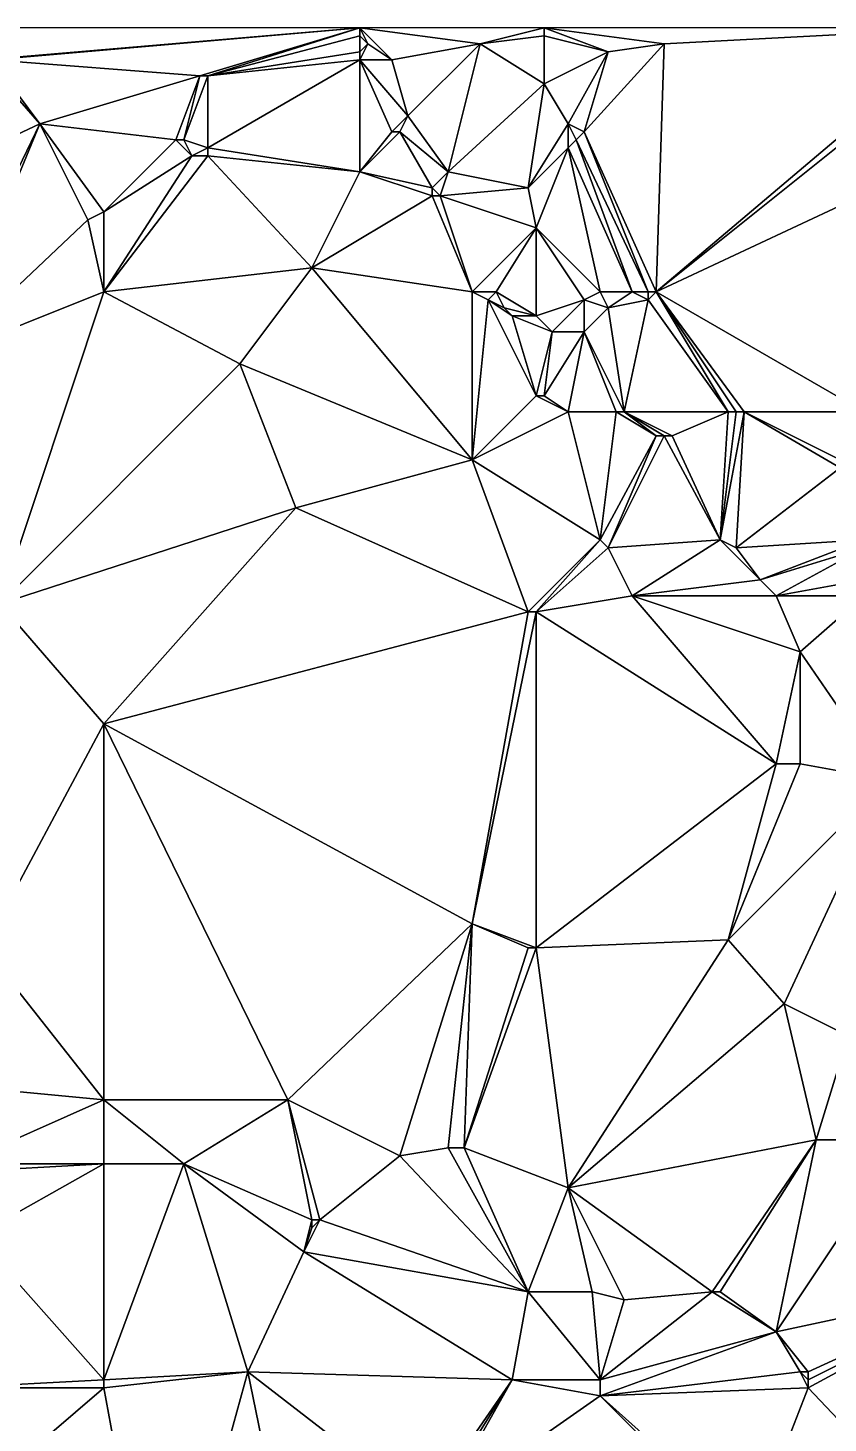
# Model space of a CAD drawing. Extents: x 2679276 to 2679656, y 1246784 to 1247152.
# Drawn here: x 2679405.5 to 2679455.5, y 1247064.5 to 1247151.8 of the extents above; entities that cross this region are included whole.
import ezdxf

# ---------------------------------------------------------------- set-up
doc = ezdxf.new("R2010")
doc.units = 0

msp = doc.modelspace()

# ---------------------------------------------------------------- linework, layer by layer
for points in [[(2679376.25, 1247151.75, 440.033), (2679402.75, 1247149.75, 440.264), (2679426.25, 1247151.75, 439.524)], [(2679403.25, 1247149.75, 440.259), (2679426.25, 1247151.75, 439.524), (2679402.75, 1247149.75, 440.264)], [(2679416.25, 1247148.75, 439.278), (2679426.25, 1247151.75, 439.524), (2679403.25, 1247149.75, 440.259)], [(2679416.25, 1247148.75, 439.278), (2679416.75, 1247148.75, 439.252), (2679426.25, 1247151.75, 439.524)], [(2679426.25, 1247151.25, 439.588), (2679426.25, 1247151.75, 439.524), (2679416.75, 1247148.75, 439.252)], [(2679426.25, 1247150.25, 439.653), (2679426.25, 1247151.25, 439.588), (2679416.75, 1247148.75, 439.252)], [(2679428.25, 1247149.75, 439.363), (2679433.75, 1247150.75, 437.28), (2679426.25, 1247151.75, 439.524)], [(2679426.75, 1247150.75, 439.598), (2679428.25, 1247149.75, 439.363), (2679426.25, 1247151.75, 439.524)], [(2679437.75, 1247151.75, 436.412), (2679426.25, 1247151.75, 439.524), (2679433.75, 1247150.75, 437.28)], [(2679426.25, 1247151.25, 439.588), (2679426.75, 1247150.75, 439.598), (2679426.25, 1247151.75, 439.524)], [(2679426.25, 1247151.25, 439.588), (2679426.25, 1247150.25, 439.653), (2679426.75, 1247150.75, 439.598)], [(2679437.75, 1247151.25, 436.395), (2679437.75, 1247151.75, 436.412), (2679433.75, 1247150.75, 437.28)], [(2679437.75, 1247151.25, 436.395), (2679433.75, 1247150.75, 437.28), (2679437.75, 1247148.25, 436.306)], [(2679437.75, 1247151.75, 436.412), (2679445.25, 1247150.75, 436.15), (2679464.25, 1247151.75, 435.903)], [(2679445.25, 1247150.75, 436.15), (2679437.75, 1247151.75, 436.412), (2679441.75, 1247150.25, 436.124)], [(2679437.75, 1247151.25, 436.395), (2679441.75, 1247150.25, 436.124), (2679437.75, 1247151.75, 436.412)], [(2679441.75, 1247150.25, 436.124), (2679437.75, 1247151.25, 436.395), (2679437.75, 1247148.25, 436.306)], [(2679464.25, 1247151.75, 435.903), (2679444.75, 1247135.25, 436.821), (2679464.75, 1247151.25, 435.91)], [(2679445.25, 1247150.75, 436.15), (2679444.75, 1247135.25, 436.821), (2679464.25, 1247151.75, 435.903)], [(2679468.25, 1247146.25, 436.079), (2679464.75, 1247151.25, 435.91), (2679444.75, 1247135.25, 436.821)], [(2679426.25, 1247149.75, 439.655), (2679426.25, 1247150.25, 439.653), (2679416.75, 1247148.75, 439.252)], [(2679428.25, 1247149.75, 439.363), (2679426.75, 1247150.75, 439.598), (2679426.25, 1247149.75, 439.655)], [(2679426.25, 1247150.25, 439.653), (2679426.25, 1247149.75, 439.655), (2679426.75, 1247150.75, 439.598)], [(2679433.75, 1247150.75, 437.28), (2679428.25, 1247149.75, 439.363), (2679429.25, 1247146.25, 438.874)], [(2679433.75, 1247150.75, 437.28), (2679429.25, 1247146.25, 438.874), (2679431.75, 1247142.75, 438.892)], [(2679437.75, 1247148.25, 436.306), (2679433.75, 1247150.75, 437.28), (2679431.75, 1247142.75, 438.892)], [(2679437.75, 1247148.25, 436.306), (2679439.25, 1247145.75, 436.459), (2679441.75, 1247150.25, 436.124)], [(2679440.25, 1247145.25, 436.481), (2679441.75, 1247150.25, 436.124), (2679439.25, 1247145.75, 436.459)], [(2679441.75, 1247150.25, 436.124), (2679440.25, 1247145.25, 436.481), (2679445.25, 1247150.75, 436.15)], [(2679444.75, 1247135.25, 436.821), (2679445.25, 1247150.75, 436.15), (2679440.25, 1247145.25, 436.481)], [(2679389.25, 1247137.75, 440.352), (2679406.25, 1247145.75, 440.239), (2679402.75, 1247149.75, 440.264)], [(2679403.25, 1247149.75, 440.259), (2679402.75, 1247149.75, 440.264), (2679406.25, 1247145.75, 440.239)], [(2679416.25, 1247148.75, 439.278), (2679403.25, 1247149.75, 440.259), (2679406.25, 1247145.75, 440.239)], [(2679416.75, 1247148.75, 439.252), (2679416.75, 1247144.25, 439.409), (2679426.25, 1247149.75, 439.655)], [(2679426.25, 1247142.75, 439.227), (2679426.25, 1247149.75, 439.655), (2679416.75, 1247144.25, 439.409)], [(2679428.25, 1247149.75, 439.363), (2679426.25, 1247149.75, 439.655), (2679429.25, 1247146.25, 438.874)], [(2679426.25, 1247149.75, 439.655), (2679426.25, 1247142.75, 439.227), (2679428.25, 1247145.25, 439.07)], [(2679428.25, 1247145.25, 439.07), (2679429.25, 1247146.25, 438.874), (2679426.25, 1247149.75, 439.655)], [(2679406.25, 1247145.75, 440.239), (2679414.75, 1247144.75, 439.378), (2679416.25, 1247148.75, 439.278)], [(2679415.25, 1247144.75, 439.374), (2679416.25, 1247148.75, 439.278), (2679414.75, 1247144.75, 439.378)], [(2679416.75, 1247148.75, 439.252), (2679415.25, 1247144.75, 439.374), (2679416.75, 1247144.25, 439.409)], [(2679416.25, 1247148.75, 439.278), (2679415.25, 1247144.75, 439.374), (2679416.75, 1247148.75, 439.252)], [(2679437.75, 1247148.25, 436.306), (2679431.75, 1247142.75, 438.892), (2679436.75, 1247141.75, 437.93)], [(2679437.75, 1247148.25, 436.306), (2679436.75, 1247141.75, 437.93), (2679439.25, 1247145.75, 436.459)], [(2679389.25, 1247137.75, 440.352), (2679399.25, 1247131.25, 440.12), (2679406.25, 1247145.75, 440.239)], [(2679399.25, 1247131.25, 440.12), (2679400.25, 1247131.25, 440.069), (2679406.25, 1247145.75, 440.239)], [(2679409.25, 1247139.75, 440.251), (2679406.25, 1247145.75, 440.239), (2679400.25, 1247131.25, 440.069)], [(2679406.25, 1247145.75, 440.239), (2679410.25, 1247140.25, 440.189), (2679414.75, 1247144.75, 439.378)], [(2679410.25, 1247140.25, 440.189), (2679406.25, 1247145.75, 440.239), (2679409.25, 1247139.75, 440.251)], [(2679428.75, 1247145.25, 439.001), (2679429.25, 1247146.25, 438.874), (2679428.25, 1247145.25, 439.07)], [(2679428.75, 1247145.25, 439.001), (2679431.75, 1247142.75, 438.892), (2679429.25, 1247146.25, 438.874)], [(2679439.25, 1247144.25, 436.724), (2679439.25, 1247145.75, 436.459), (2679436.75, 1247141.75, 437.93)], [(2679439.75, 1247144.75, 436.584), (2679439.25, 1247145.75, 436.459), (2679439.25, 1247144.25, 436.724)], [(2679439.75, 1247144.75, 436.584), (2679440.25, 1247145.25, 436.481), (2679439.25, 1247145.75, 436.459)], [(2679457.75, 1247127.75, 436.472), (2679468.25, 1247146.25, 436.079), (2679444.75, 1247135.25, 436.821)], [(2679426.25, 1247142.75, 439.227), (2679428.75, 1247145.25, 439.001), (2679428.25, 1247145.25, 439.07)], [(2679426.25, 1247142.75, 439.227), (2679430.75, 1247141.75, 439.148), (2679428.75, 1247145.25, 439.001)], [(2679431.75, 1247142.75, 438.892), (2679428.75, 1247145.25, 439.001), (2679430.75, 1247141.75, 439.148)], [(2679440.25, 1247145.25, 436.481), (2679439.75, 1247144.75, 436.584), (2679444.25, 1247135.25, 436.904)], [(2679444.25, 1247135.25, 436.904), (2679444.75, 1247135.25, 436.821), (2679440.25, 1247145.25, 436.481)], [(2679410.25, 1247140.25, 440.189), (2679415.75, 1247143.75, 439.43), (2679414.75, 1247144.75, 439.378)], [(2679415.25, 1247144.75, 439.374), (2679414.75, 1247144.75, 439.378), (2679415.75, 1247143.75, 439.43)], [(2679415.25, 1247144.75, 439.374), (2679415.75, 1247143.75, 439.43), (2679416.75, 1247144.25, 439.409)], [(2679416.75, 1247143.75, 439.434), (2679416.75, 1247144.25, 439.409), (2679415.75, 1247143.75, 439.43)], [(2679416.75, 1247143.75, 439.434), (2679426.25, 1247142.75, 439.227), (2679416.75, 1247144.25, 439.409)], [(2679436.75, 1247141.75, 437.93), (2679437.25, 1247139.25, 438.107), (2679439.25, 1247144.25, 436.724)], [(2679437.25, 1247139.25, 438.107), (2679441.25, 1247135.25, 437.534), (2679439.25, 1247144.25, 436.724)], [(2679439.25, 1247144.25, 436.724), (2679443.25, 1247135.25, 437.096), (2679439.75, 1247144.75, 436.584)], [(2679443.25, 1247135.25, 437.096), (2679439.25, 1247144.25, 436.724), (2679441.25, 1247135.25, 437.534)], [(2679443.25, 1247135.25, 437.096), (2679444.25, 1247135.25, 436.904), (2679439.75, 1247144.75, 436.584)], [(2679423.25, 1247136.75, 439.266), (2679416.75, 1247143.75, 439.434), (2679410.25, 1247135.25, 440.136)], [(2679415.75, 1247143.75, 439.43), (2679410.25, 1247135.25, 440.136), (2679416.75, 1247143.75, 439.434)], [(2679410.25, 1247140.25, 440.189), (2679410.25, 1247135.25, 440.136), (2679415.75, 1247143.75, 439.43)], [(2679426.25, 1247142.75, 439.227), (2679416.75, 1247143.75, 439.434), (2679423.25, 1247136.75, 439.266)], [(2679426.25, 1247142.75, 439.227), (2679423.25, 1247136.75, 439.266), (2679430.75, 1247141.25, 439.174)], [(2679430.75, 1247141.75, 439.148), (2679426.25, 1247142.75, 439.227), (2679430.75, 1247141.25, 439.174)], [(2679431.75, 1247142.75, 438.892), (2679430.75, 1247141.75, 439.148), (2679431.25, 1247141.25, 439.122)], [(2679431.25, 1247141.25, 439.122), (2679436.75, 1247141.75, 437.93), (2679431.75, 1247142.75, 438.892)], [(2679431.25, 1247141.25, 439.122), (2679430.75, 1247141.75, 439.148), (2679430.75, 1247141.25, 439.174)], [(2679436.75, 1247141.75, 437.93), (2679431.25, 1247141.25, 439.122), (2679437.25, 1247139.25, 438.107)], [(2679433.25, 1247135.25, 438.778), (2679430.75, 1247141.25, 439.174), (2679423.25, 1247136.75, 439.266)], [(2679430.75, 1247141.25, 439.174), (2679433.25, 1247135.25, 438.778), (2679431.25, 1247141.25, 439.122)], [(2679431.25, 1247141.25, 439.122), (2679433.25, 1247135.25, 438.778), (2679437.25, 1247139.25, 438.107)], [(2679409.25, 1247139.75, 440.251), (2679400.25, 1247131.25, 440.069), (2679410.25, 1247135.25, 440.136)], [(2679410.25, 1247140.25, 440.189), (2679409.25, 1247139.75, 440.251), (2679410.25, 1247135.25, 440.136)], [(2679437.25, 1247139.25, 438.107), (2679433.25, 1247135.25, 438.778), (2679434.75, 1247135.25, 438.666)], [(2679437.25, 1247133.75, 438.471), (2679437.25, 1247139.25, 438.107), (2679434.75, 1247135.25, 438.666)], [(2679437.25, 1247133.75, 438.471), (2679440.25, 1247134.75, 437.808), (2679437.25, 1247139.25, 438.107)], [(2679441.25, 1247135.25, 437.534), (2679437.25, 1247139.25, 438.107), (2679440.25, 1247134.75, 437.808)], [(2679418.75, 1247130.75, 440.025), (2679423.25, 1247136.75, 439.266), (2679410.25, 1247135.25, 440.136)], [(2679418.75, 1247130.75, 440.025), (2679433.25, 1247124.75, 439.46), (2679423.25, 1247136.75, 439.266)], [(2679433.25, 1247135.25, 438.778), (2679423.25, 1247136.75, 439.266), (2679433.25, 1247124.75, 439.46)], [(2679400.25, 1247131.25, 440.069), (2679403.75, 1247115.75, 439.894), (2679410.25, 1247135.25, 440.136)], [(2679418.75, 1247130.75, 440.025), (2679410.25, 1247135.25, 440.136), (2679403.75, 1247115.75, 439.894)], [(2679434.75, 1247135.25, 438.666), (2679433.25, 1247135.25, 438.778), (2679434.25, 1247134.75, 438.725)], [(2679433.25, 1247135.25, 438.778), (2679433.25, 1247124.75, 439.46), (2679434.25, 1247134.75, 438.725)], [(2679433.25, 1247124.75, 439.46), (2679437.25, 1247128.75, 439.355), (2679434.25, 1247134.75, 438.725)], [(2679435.25, 1247134.25, 438.677), (2679434.75, 1247135.25, 438.666), (2679434.25, 1247134.75, 438.725)], [(2679435.75, 1247133.75, 438.671), (2679434.25, 1247134.75, 438.725), (2679437.25, 1247128.75, 439.355)], [(2679435.75, 1247133.75, 438.671), (2679435.25, 1247134.25, 438.677), (2679434.25, 1247134.75, 438.725)], [(2679434.75, 1247135.25, 438.666), (2679435.25, 1247134.25, 438.677), (2679437.25, 1247133.75, 438.471)], [(2679437.25, 1247133.75, 438.471), (2679438.25, 1247132.75, 438.446), (2679440.25, 1247134.75, 437.808)], [(2679438.25, 1247132.75, 438.446), (2679440.25, 1247132.75, 438.074), (2679440.25, 1247134.75, 437.808)], [(2679441.25, 1247135.25, 437.534), (2679440.25, 1247134.75, 437.808), (2679441.75, 1247134.25, 437.535)], [(2679440.25, 1247132.75, 438.074), (2679441.75, 1247134.25, 437.535), (2679440.25, 1247134.75, 437.808)], [(2679441.25, 1247135.25, 437.534), (2679441.75, 1247134.25, 437.535), (2679443.25, 1247135.25, 437.096)], [(2679444.25, 1247134.75, 436.961), (2679443.25, 1247135.25, 437.096), (2679441.75, 1247134.25, 437.535)], [(2679444.25, 1247134.75, 436.961), (2679441.75, 1247134.25, 437.535), (2679442.75, 1247127.75, 439.004)], [(2679444.25, 1247134.75, 436.961), (2679442.75, 1247127.75, 439.004), (2679449.25, 1247127.75, 437.793)], [(2679444.25, 1247134.75, 436.961), (2679444.25, 1247135.25, 436.904), (2679443.25, 1247135.25, 437.096)], [(2679444.25, 1247134.75, 436.961), (2679449.25, 1247127.75, 437.793), (2679444.75, 1247135.25, 436.821)], [(2679444.25, 1247135.25, 436.904), (2679444.25, 1247134.75, 436.961), (2679444.75, 1247135.25, 436.821)], [(2679450.25, 1247127.75, 437.637), (2679444.75, 1247135.25, 436.821), (2679449.75, 1247127.75, 437.711)], [(2679444.75, 1247135.25, 436.821), (2679449.25, 1247127.75, 437.793), (2679449.75, 1247127.75, 437.711)], [(2679457.75, 1247127.75, 436.472), (2679444.75, 1247135.25, 436.821), (2679450.25, 1247127.75, 437.637)], [(2679435.75, 1247133.75, 438.671), (2679437.25, 1247133.75, 438.471), (2679435.25, 1247134.25, 438.677)], [(2679437.25, 1247133.75, 438.471), (2679435.75, 1247133.75, 438.671), (2679438.25, 1247132.75, 438.446)], [(2679437.25, 1247128.75, 439.355), (2679438.25, 1247132.75, 438.446), (2679435.75, 1247133.75, 438.671)], [(2679441.75, 1247134.25, 437.535), (2679440.25, 1247132.75, 438.074), (2679442.75, 1247127.75, 439.004)], [(2679437.75, 1247128.75, 439.326), (2679438.25, 1247132.75, 438.446), (2679437.25, 1247128.75, 439.355)], [(2679439.25, 1247127.75, 439.312), (2679440.25, 1247132.75, 438.074), (2679437.75, 1247128.75, 439.326)], [(2679438.25, 1247132.75, 438.446), (2679437.75, 1247128.75, 439.326), (2679440.25, 1247132.75, 438.074)], [(2679442.25, 1247127.75, 439.051), (2679440.25, 1247132.75, 438.074), (2679439.25, 1247127.75, 439.312)], [(2679442.25, 1247127.75, 439.051), (2679442.75, 1247127.75, 439.004), (2679440.25, 1247132.75, 438.074)], [(2679418.75, 1247130.75, 440.025), (2679403.75, 1247115.75, 439.894), (2679422.25, 1247121.75, 439.997)], [(2679433.25, 1247124.75, 439.46), (2679418.75, 1247130.75, 440.025), (2679422.25, 1247121.75, 439.997)], [(2679433.25, 1247124.75, 439.46), (2679439.25, 1247127.75, 439.312), (2679437.25, 1247128.75, 439.355)], [(2679437.25, 1247128.75, 439.355), (2679439.25, 1247127.75, 439.312), (2679437.75, 1247128.75, 439.326)], [(2679439.25, 1247127.75, 439.312), (2679433.25, 1247124.75, 439.46), (2679441.25, 1247119.75, 439.327)], [(2679439.25, 1247127.75, 439.312), (2679441.25, 1247119.75, 439.327), (2679442.25, 1247127.75, 439.051)], [(2679442.25, 1247127.75, 439.051), (2679441.25, 1247119.75, 439.327), (2679444.75, 1247126.25, 439.016)], [(2679442.75, 1247127.75, 439.004), (2679442.25, 1247127.75, 439.051), (2679444.75, 1247126.25, 439.016)], [(2679445.75, 1247126.25, 438.898), (2679449.25, 1247127.75, 437.793), (2679442.75, 1247127.75, 439.004)], [(2679445.25, 1247126.25, 438.965), (2679445.75, 1247126.25, 438.898), (2679442.75, 1247127.75, 439.004)], [(2679444.75, 1247126.25, 439.016), (2679445.25, 1247126.25, 438.965), (2679442.75, 1247127.75, 439.004)], [(2679445.75, 1247126.25, 438.898), (2679448.75, 1247119.75, 439.037), (2679449.25, 1247127.75, 437.793)], [(2679449.25, 1247127.75, 437.793), (2679448.75, 1247119.75, 439.037), (2679449.75, 1247127.75, 437.711)], [(2679448.75, 1247119.75, 439.037), (2679450.25, 1247127.75, 437.637), (2679449.75, 1247127.75, 437.711)], [(2679448.75, 1247119.75, 439.037), (2679449.75, 1247119.25, 439.04), (2679450.25, 1247127.75, 437.637)], [(2679450.25, 1247127.75, 437.637), (2679449.75, 1247119.25, 439.04), (2679456.25, 1247124.25, 436.725)], [(2679457.75, 1247127.75, 436.472), (2679450.25, 1247127.75, 437.637), (2679456.25, 1247124.75, 436.672)], [(2679450.25, 1247127.75, 437.637), (2679456.25, 1247124.25, 436.725), (2679456.25, 1247124.75, 436.672)], [(2679441.75, 1247119.25, 439.318), (2679444.75, 1247126.25, 439.016), (2679441.25, 1247119.75, 439.327)], [(2679448.75, 1247119.75, 439.037), (2679445.25, 1247126.25, 438.965), (2679441.75, 1247119.25, 439.318)], [(2679444.75, 1247126.25, 439.016), (2679441.75, 1247119.25, 439.318), (2679445.25, 1247126.25, 438.965)], [(2679445.25, 1247126.25, 438.965), (2679448.75, 1247119.75, 439.037), (2679445.75, 1247126.25, 438.898)], [(2679433.25, 1247124.75, 439.46), (2679422.25, 1247121.75, 439.997), (2679436.75, 1247115.25, 440.001)], [(2679433.25, 1247124.75, 439.46), (2679436.75, 1247115.25, 440.001), (2679441.25, 1247119.75, 439.327)], [(2679457.75, 1247119.75, 437.179), (2679456.25, 1247124.25, 436.725), (2679449.75, 1247119.25, 439.04)], [(2679410.25, 1247108.25, 440.202), (2679422.25, 1247121.75, 439.997), (2679403.75, 1247115.75, 439.894)], [(2679410.25, 1247108.25, 440.202), (2679436.75, 1247115.25, 440.001), (2679422.25, 1247121.75, 439.997)], [(2679436.75, 1247115.25, 440.001), (2679437.25, 1247115.25, 439.973), (2679441.25, 1247119.75, 439.327)], [(2679441.75, 1247119.25, 439.318), (2679441.25, 1247119.75, 439.327), (2679437.25, 1247115.25, 439.973)], [(2679443.25, 1247116.25, 439.297), (2679448.75, 1247119.75, 439.037), (2679441.75, 1247119.25, 439.318)], [(2679451.25, 1247117.25, 439.173), (2679448.75, 1247119.75, 439.037), (2679443.25, 1247116.25, 439.297)], [(2679449.75, 1247119.25, 439.04), (2679448.75, 1247119.75, 439.037), (2679451.25, 1247117.25, 439.173)], [(2679449.75, 1247119.25, 439.04), (2679451.25, 1247117.25, 439.173), (2679457.75, 1247119.75, 437.179)], [(2679457.75, 1247119.75, 437.179), (2679451.25, 1247117.25, 439.173), (2679457.75, 1247119.25, 437.267)], [(2679437.25, 1247115.25, 439.973), (2679443.25, 1247116.25, 439.297), (2679441.75, 1247119.25, 439.318)], [(2679452.25, 1247116.25, 439.168), (2679457.75, 1247119.25, 437.267), (2679451.25, 1247117.25, 439.173)], [(2679452.25, 1247116.25, 439.168), (2679457.75, 1247117.25, 437.61), (2679457.75, 1247119.25, 437.267)], [(2679451.25, 1247117.25, 439.173), (2679443.25, 1247116.25, 439.297), (2679452.25, 1247116.25, 439.168)], [(2679457.75, 1247117.25, 437.61), (2679452.25, 1247116.25, 439.168), (2679457.75, 1247116.25, 437.782)], [(2679437.25, 1247115.25, 439.973), (2679452.25, 1247105.75, 439.193), (2679443.25, 1247116.25, 439.297)], [(2679453.75, 1247112.75, 439.146), (2679452.25, 1247116.25, 439.168), (2679443.25, 1247116.25, 439.297)], [(2679443.25, 1247116.25, 439.297), (2679452.25, 1247105.75, 439.193), (2679453.75, 1247112.75, 439.146)], [(2679453.75, 1247112.75, 439.146), (2679457.75, 1247116.25, 437.782), (2679452.25, 1247116.25, 439.168)], [(2679453.75, 1247112.75, 439.146), (2679459.25, 1247104.75, 439.065), (2679457.75, 1247116.25, 437.782)], [(2679403.75, 1247115.75, 439.894), (2679402.75, 1247094.25, 440.871), (2679410.25, 1247108.25, 440.202)], [(2679410.25, 1247108.25, 440.202), (2679433.25, 1247095.75, 439.926), (2679436.75, 1247115.25, 440.001)], [(2679437.25, 1247115.25, 439.973), (2679433.25, 1247095.75, 439.926), (2679437.25, 1247094.25, 439.916)], [(2679436.75, 1247115.25, 440.001), (2679433.25, 1247095.75, 439.926), (2679437.25, 1247115.25, 439.973)], [(2679452.25, 1247105.75, 439.193), (2679437.25, 1247115.25, 439.973), (2679437.25, 1247094.25, 439.916)], [(2679453.75, 1247112.75, 439.146), (2679452.25, 1247105.75, 439.193), (2679453.75, 1247105.75, 439.15)], [(2679459.25, 1247104.75, 439.065), (2679453.75, 1247112.75, 439.146), (2679453.75, 1247105.75, 439.15)], [(2679402.75, 1247094.25, 440.871), (2679410.25, 1247084.75, 441.14), (2679410.25, 1247108.25, 440.202)], [(2679433.25, 1247095.75, 439.926), (2679410.25, 1247108.25, 440.202), (2679421.75, 1247084.75, 440.572)], [(2679410.25, 1247084.75, 441.14), (2679421.75, 1247084.75, 440.572), (2679410.25, 1247108.25, 440.202)], [(2679452.25, 1247105.75, 439.193), (2679437.25, 1247094.25, 439.916), (2679449.25, 1247094.75, 439.9)], [(2679452.25, 1247105.75, 439.193), (2679449.25, 1247094.75, 439.9), (2679453.75, 1247105.75, 439.15)], [(2679453.75, 1247105.75, 439.15), (2679449.25, 1247094.75, 439.9), (2679459.25, 1247104.75, 439.065)], [(2679452.75, 1247090.75, 439.912), (2679459.25, 1247104.75, 439.065), (2679449.25, 1247094.75, 439.9)], [(2679456.75, 1247088.75, 439.986), (2679459.25, 1247104.75, 439.065), (2679452.75, 1247090.75, 439.912)], [(2679428.75, 1247081.25, 440.465), (2679433.25, 1247095.75, 439.926), (2679421.75, 1247084.75, 440.572)], [(2679431.75, 1247081.75, 440.278), (2679433.25, 1247095.75, 439.926), (2679428.75, 1247081.25, 440.465)], [(2679431.75, 1247081.75, 440.278), (2679432.75, 1247081.75, 440.246), (2679433.25, 1247095.75, 439.926)], [(2679436.75, 1247094.25, 439.934), (2679433.25, 1247095.75, 439.926), (2679432.75, 1247081.75, 440.246)], [(2679436.75, 1247094.25, 439.934), (2679437.25, 1247094.25, 439.916), (2679433.25, 1247095.75, 439.926)], [(2679437.25, 1247094.25, 439.916), (2679439.25, 1247079.25, 440.292), (2679449.25, 1247094.75, 439.9)], [(2679452.75, 1247090.75, 439.912), (2679449.25, 1247094.75, 439.9), (2679439.25, 1247079.25, 440.292)], [(2679402.75, 1247094.25, 440.871), (2679399.75, 1247085.75, 441.853), (2679410.25, 1247084.75, 441.14)], [(2679436.75, 1247094.25, 439.934), (2679432.75, 1247081.75, 440.246), (2679437.25, 1247094.25, 439.916)], [(2679432.75, 1247081.75, 440.246), (2679439.25, 1247079.25, 440.292), (2679437.25, 1247094.25, 439.916)], [(2679454.75, 1247082.25, 439.813), (2679452.75, 1247090.75, 439.912), (2679439.25, 1247079.25, 440.292)], [(2679456.75, 1247088.75, 439.986), (2679452.75, 1247090.75, 439.912), (2679454.75, 1247082.25, 439.813)], [(2679456.75, 1247088.75, 439.986), (2679454.75, 1247082.25, 439.813), (2679460.25, 1247082.25, 439.793)], [(2679401.25, 1247080.75, 442.96), (2679410.25, 1247084.75, 441.14), (2679399.75, 1247085.75, 441.853)], [(2679410.25, 1247084.75, 441.14), (2679401.25, 1247080.75, 442.96), (2679410.25, 1247080.75, 441.817)], [(2679415.25, 1247080.75, 441.566), (2679421.75, 1247084.75, 440.572), (2679410.25, 1247084.75, 441.14)], [(2679410.25, 1247084.75, 441.14), (2679410.25, 1247080.75, 441.817), (2679415.25, 1247080.75, 441.566)], [(2679415.25, 1247080.75, 441.566), (2679423.25, 1247077.25, 441.192), (2679421.75, 1247084.75, 440.572)], [(2679428.75, 1247081.25, 440.465), (2679421.75, 1247084.75, 440.572), (2679423.75, 1247077.25, 441.16)], [(2679423.25, 1247077.25, 441.192), (2679423.75, 1247077.25, 441.16), (2679421.75, 1247084.75, 440.572)], [(2679454.75, 1247082.25, 439.813), (2679439.25, 1247079.25, 440.292), (2679448.25, 1247072.75, 440.188)], [(2679448.75, 1247072.75, 440.185), (2679454.75, 1247082.25, 439.813), (2679448.25, 1247072.75, 440.188)], [(2679452.25, 1247070.25, 440.153), (2679454.75, 1247082.25, 439.813), (2679448.75, 1247072.75, 440.185)], [(2679466.25, 1247073.25, 439.642), (2679460.25, 1247082.25, 439.793), (2679452.25, 1247070.25, 440.153)], [(2679454.75, 1247082.25, 439.813), (2679452.25, 1247070.25, 440.153), (2679460.25, 1247082.25, 439.793)], [(2679423.75, 1247077.25, 441.16), (2679436.75, 1247072.75, 440.358), (2679428.75, 1247081.25, 440.465)], [(2679431.75, 1247081.75, 440.278), (2679428.75, 1247081.25, 440.465), (2679436.75, 1247072.75, 440.358)], [(2679432.75, 1247081.75, 440.246), (2679431.75, 1247081.75, 440.278), (2679436.75, 1247072.75, 440.358)], [(2679432.75, 1247081.75, 440.246), (2679436.75, 1247072.75, 440.358), (2679439.25, 1247079.25, 440.292)], [(2679401.25, 1247080.75, 442.96), (2679401.25, 1247080.25, 442.997), (2679410.25, 1247080.75, 441.817)], [(2679402.25, 1247076.25, 442.824), (2679410.25, 1247080.75, 441.817), (2679401.25, 1247080.25, 442.997)], [(2679402.25, 1247076.25, 442.824), (2679410.25, 1247067.25, 442.32), (2679410.25, 1247080.75, 441.817)], [(2679419.25, 1247067.75, 441.686), (2679415.25, 1247080.75, 441.566), (2679410.25, 1247067.25, 442.32)], [(2679410.25, 1247080.75, 441.817), (2679410.25, 1247067.25, 442.32), (2679415.25, 1247080.75, 441.566)], [(2679423.25, 1247077.25, 441.192), (2679415.25, 1247080.75, 441.566), (2679422.75, 1247075.25, 441.275)], [(2679422.75, 1247075.25, 441.275), (2679415.25, 1247080.75, 441.566), (2679419.25, 1247067.75, 441.686)], [(2679440.75, 1247072.75, 440.228), (2679439.25, 1247079.25, 440.292), (2679436.75, 1247072.75, 440.358)], [(2679442.75, 1247072.25, 440.263), (2679448.25, 1247072.75, 440.188), (2679439.25, 1247079.25, 440.292)], [(2679440.75, 1247072.75, 440.228), (2679442.75, 1247072.25, 440.263), (2679439.25, 1247079.25, 440.292)], [(2679423.25, 1247076.75, 441.208), (2679423.25, 1247077.25, 441.192), (2679422.75, 1247075.25, 441.275)], [(2679436.75, 1247072.75, 440.358), (2679423.75, 1247077.25, 441.16), (2679422.75, 1247075.25, 441.275)], [(2679423.25, 1247076.75, 441.208), (2679422.75, 1247075.25, 441.275), (2679423.75, 1247077.25, 441.16)], [(2679423.25, 1247076.75, 441.208), (2679423.75, 1247077.25, 441.16), (2679423.25, 1247077.25, 441.192)], [(2679410.25, 1247067.25, 442.32), (2679402.25, 1247076.25, 442.824), (2679400.75, 1247066.75, 443.074)], [(2679419.25, 1247067.75, 441.686), (2679435.75, 1247067.25, 440.426), (2679422.75, 1247075.25, 441.275)], [(2679436.75, 1247072.75, 440.358), (2679422.75, 1247075.25, 441.275), (2679435.75, 1247067.25, 440.426)], [(2679436.75, 1247072.75, 440.358), (2679435.75, 1247067.25, 440.426), (2679441.25, 1247067.25, 439.63)], [(2679436.75, 1247072.75, 440.358), (2679441.25, 1247067.25, 439.63), (2679440.75, 1247072.75, 440.228)], [(2679442.75, 1247072.25, 440.263), (2679440.75, 1247072.75, 440.228), (2679441.25, 1247067.25, 439.63)], [(2679441.25, 1247067.25, 439.63), (2679448.25, 1247072.75, 440.188), (2679442.75, 1247072.25, 440.263)], [(2679441.25, 1247067.25, 439.63), (2679452.25, 1247070.25, 440.153), (2679448.25, 1247072.75, 440.188)], [(2679448.75, 1247072.75, 440.185), (2679448.25, 1247072.75, 440.188), (2679452.25, 1247070.25, 440.153)], [(2679466.25, 1247073.25, 439.642), (2679452.25, 1247070.25, 440.153), (2679454.25, 1247067.75, 440.19)], [(2679454.25, 1247067.25, 440.193), (2679466.25, 1247073.25, 439.642), (2679454.25, 1247067.75, 440.19)], [(2679454.25, 1247067.25, 440.193), (2679454.25, 1247066.75, 440.19), (2679466.25, 1247073.25, 439.642)], [(2679454.25, 1247066.75, 440.19), (2679463.25, 1247057.25, 439.774), (2679466.25, 1247073.25, 439.642)], [(2679452.25, 1247070.25, 440.153), (2679441.25, 1247066.25, 439.643), (2679453.75, 1247067.75, 440.19)], [(2679441.25, 1247066.25, 439.643), (2679452.25, 1247070.25, 440.153), (2679441.25, 1247067.25, 439.63)], [(2679453.75, 1247067.75, 440.19), (2679454.25, 1247067.75, 440.19), (2679452.25, 1247070.25, 440.153)], [(2679419.25, 1247067.75, 441.686), (2679410.25, 1247066.75, 442.341), (2679413.75, 1247047.75, 442.841)], [(2679410.25, 1247067.25, 442.32), (2679410.25, 1247066.75, 442.341), (2679419.25, 1247067.75, 441.686)], [(2679419.25, 1247067.75, 441.686), (2679413.75, 1247047.75, 442.841), (2679423.25, 1247048.25, 442.678)], [(2679435.75, 1247067.25, 440.426), (2679419.25, 1247067.75, 441.686), (2679430.25, 1247059.25, 440.85)], [(2679419.25, 1247067.75, 441.686), (2679423.25, 1247048.25, 442.678), (2679430.25, 1247059.25, 440.85)], [(2679454.25, 1247066.75, 440.19), (2679453.75, 1247067.75, 440.19), (2679441.25, 1247066.25, 439.643)], [(2679453.75, 1247067.75, 440.19), (2679454.25, 1247067.25, 440.193), (2679454.25, 1247067.75, 440.19)], [(2679454.25, 1247066.75, 440.19), (2679454.25, 1247067.25, 440.193), (2679453.75, 1247067.75, 440.19)], [(2679399.75, 1247057.75, 443.353), (2679410.25, 1247066.75, 442.341), (2679400.75, 1247066.75, 443.074)], [(2679410.25, 1247066.75, 442.341), (2679399.75, 1247057.75, 443.353), (2679413.75, 1247047.75, 442.841)], [(2679410.25, 1247066.75, 442.341), (2679410.25, 1247067.25, 442.32), (2679400.75, 1247066.75, 443.074)], [(2679430.25, 1247059.25, 440.85), (2679430.75, 1247059.25, 440.814), (2679435.75, 1247067.25, 440.426)], [(2679430.75, 1247059.25, 440.814), (2679431.25, 1247059.25, 440.784), (2679435.75, 1247067.25, 440.426)], [(2679441.25, 1247066.25, 439.643), (2679435.75, 1247067.25, 440.426), (2679431.25, 1247059.25, 440.784)], [(2679441.25, 1247066.25, 439.643), (2679441.25, 1247067.25, 439.63), (2679435.75, 1247067.25, 440.426)], [(2679450.75, 1247057.75, 440.56), (2679454.25, 1247066.75, 440.19), (2679441.25, 1247066.25, 439.643)], [(2679454.25, 1247066.75, 440.19), (2679450.75, 1247057.75, 440.56), (2679463.25, 1247057.25, 439.774)], [(2679450.25, 1247057.25, 440.6), (2679441.25, 1247066.25, 439.643), (2679431.25, 1247059.25, 440.784)], [(2679450.25, 1247057.25, 440.6), (2679450.75, 1247057.75, 440.56), (2679441.25, 1247066.25, 439.643)]]:
    msp.add_3dface(points)

doc.saveas('drawing.dxf')
